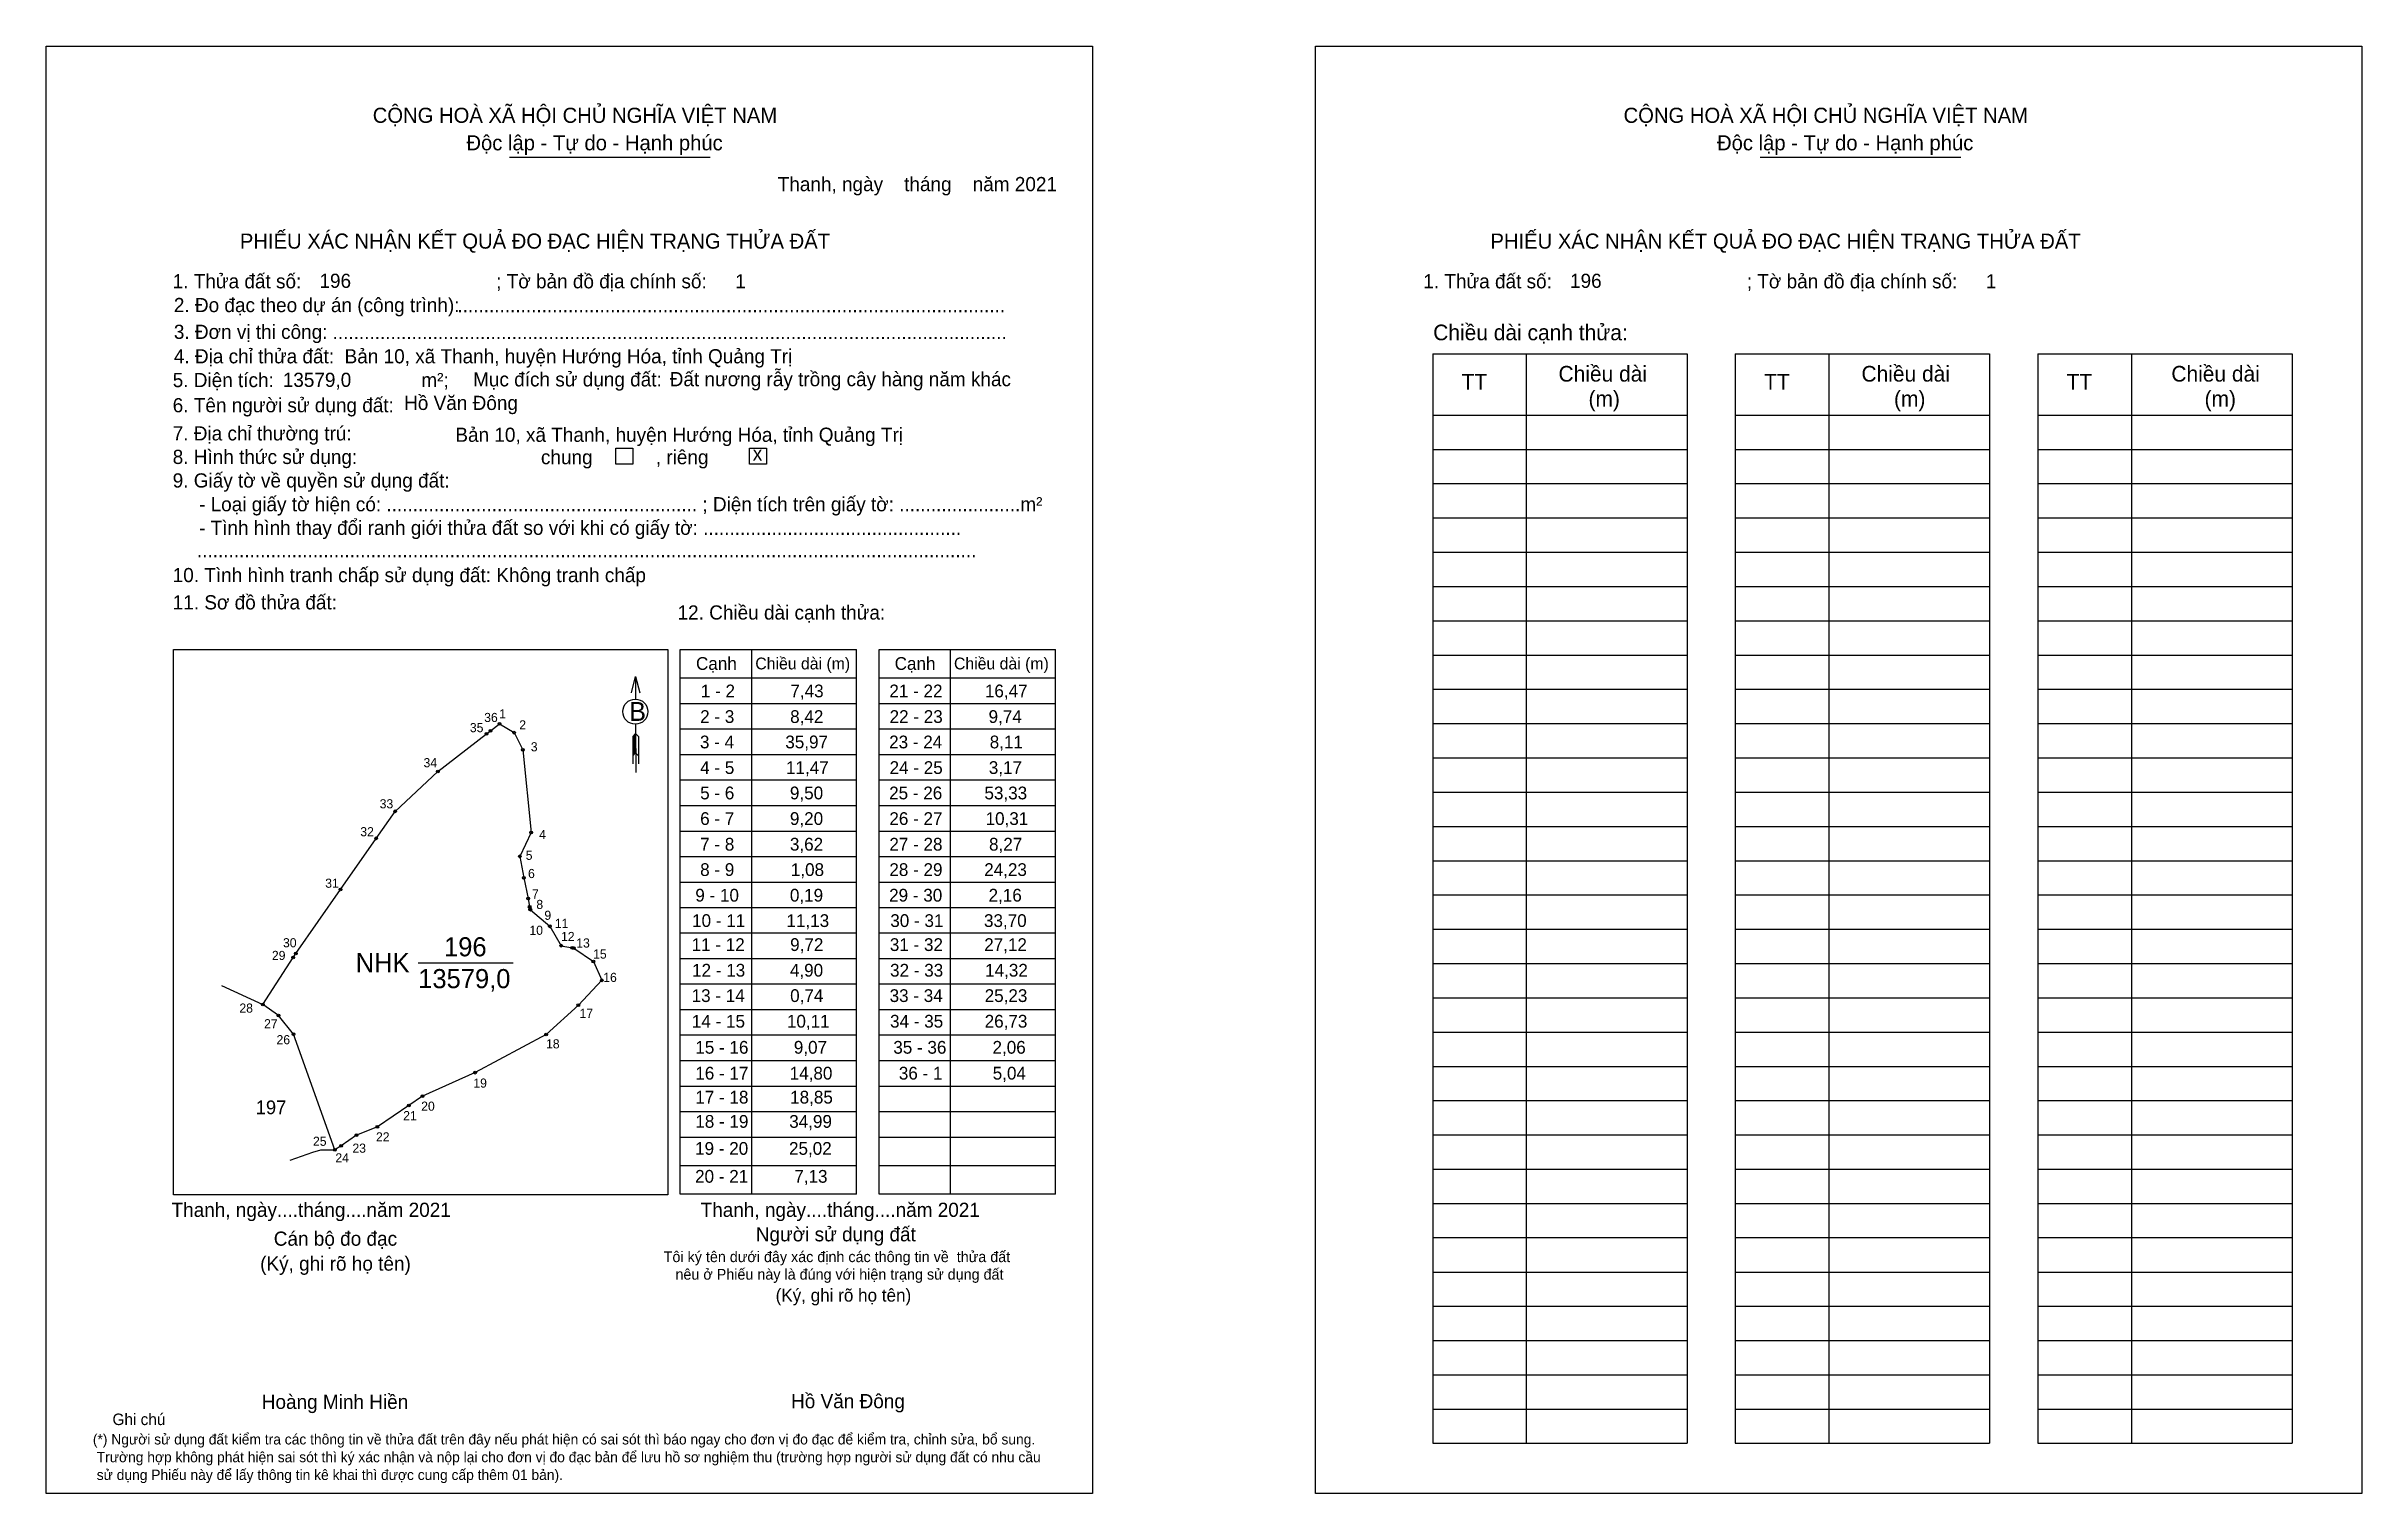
# Model space of a CAD drawing. Extents: x 545919 to 546922, y 1825752 to 1826379.
import ezdxf

# ---------------------------------------------------------------- set-up
doc = ezdxf.new("R2010")
doc.units = 0
for name, color, linetype in [('CanhThua', 7, 'Continuous'), ('kqddKhungInTrang1', 7, 'Continuous'), ('kqddKhungInTrang2', 7, 'Continuous'), ('kqddNoiDung', 7, 'Continuous'), ('kqddTemplate', 7, 'Continuous'), ('MocDinhThua', 7, 'Continuous'), ('NhanDiaChinhThua', 7, 'Continuous'), ('NhanTuCan', 7, 'Continuous'), ('RauThua', 7, 'Continuous'), ('SoHieuDinhThua', 7, 'Continuous')]:
    doc.layers.add(name, color=color, linetype=linetype)

msp = doc.modelspace()

# ---------------------------------------------------------------- linework, layer by layer
at = {"layer": 'CanhThua'}
for p, q in [((546088.6, 1826065.3), (546109.7, 1826081.6)), ((546109.7, 1826081.6), (546111.4, 1826082.9)), ((546111.4, 1826082.9), (546115.3, 1826085.9)), ((546115.3, 1826085.9), (546121.7, 1826082.1)), ((546121.7, 1826082.1), (546125.5, 1826074.6)), ((546125.5, 1826074.6), (546129.1, 1826038.8)), ((546070.1, 1826048), (546088.6, 1826065.3)), ((546061.9, 1826036.3), (546070.1, 1826048)), ((546129.1, 1826038.8), (546124.1, 1826028.5)), ((546046.4, 1826014.1), (546061.9, 1826036.3)), ((546124.1, 1826028.5), (546125.9, 1826019.2)), ((546125.9, 1826019.2), (546127.7, 1826010.2)), ((546027.1, 1825986.4), (546046.4, 1826014.1)), ((546127.7, 1826010.2), (546128.4, 1826006.6)), ((546128.4, 1826006.6), (546128.6, 1826005.5)), ((546128.6, 1826005.5), (546128.7, 1826005.4)), ((546128.7, 1826005.4), (546137.2, 1825998.2)), ((546137.2, 1825998.2), (546142.1, 1825989.8)), ((546142.1, 1825989.8), (546146.9, 1825988.9)), ((546146.9, 1825988.9), (546147.6, 1825988.7)), ((546147.6, 1825988.7), (546156, 1825983)), ((546012.8, 1825964.3), (546025.9, 1825984.7)), ((546025.9, 1825984.7), (546027.1, 1825986.4)), ((546156, 1825983), (546159.7, 1825974.8)), ((546159.7, 1825974.8), (546149.5, 1825964)), ((546019.6, 1825959.6), (546012.8, 1825964.3)), ((546026, 1825951.5), (546019.6, 1825959.6)), ((546149.5, 1825964), (546135.6, 1825951.3)), ((546044, 1825901.3), (546026, 1825951.5)), ((546135.6, 1825951.3), (546104.8, 1825934.8)), ((546104.8, 1825934.8), (546082, 1825924.6)), ((546076, 1825920.6), (546062.4, 1825911.3)), ((546082, 1825924.6), (546076, 1825920.6)), ((546053.4, 1825907.7), (546046.7, 1825903.1)), ((546062.4, 1825911.3), (546053.4, 1825907.7)), ((546046.7, 1825903.1), (546044, 1825901.3))]:
    msp.add_line(p, q, dxfattribs=at)
at = {"layer": 'kqddKhungInTrang1'}
msp.add_lwpolyline([(545918.9, 1826379.5), (546372.3, 1826379.5), (546372.3, 1825752.4), (545918.9, 1825752.4)], close=True, dxfattribs=at)
at = {"layer": 'kqddKhungInTrang2'}
msp.add_lwpolyline([(546469, 1826379.5), (546922.4, 1826379.5), (546922.4, 1825752.4), (546469, 1825752.4)], close=True, dxfattribs=at)
at = {"layer": 'kqddTemplate'}
for p, q in [((546119.7, 1826331.5), (546206.6, 1826331.5)), ((546661.7, 1826331.5), (546748.6, 1826331.5)), ((546519.8, 1826246.2), (546630, 1826246.2)), ((546519.8, 1826246.2), (546519.8, 1825774.2)), ((546560.3, 1826246.2), (546560.3, 1825774.2)), ((546630, 1826246.2), (546630, 1825774.2)), ((546650.9, 1826246.2), (546650.9, 1825774.2)), ((546650.9, 1826246.2), (546761.1, 1826246.2)), ((546691.5, 1826246.2), (546691.5, 1825774.2)), ((546761.1, 1826246.2), (546761.1, 1825774.2)), ((546782, 1826246.2), (546782, 1825774.2)), ((546782, 1826246.2), (546892.3, 1826246.2)), ((546822.6, 1826246.2), (546822.6, 1825774.2)), ((546892.3, 1826246.2), (546892.3, 1825774.2)), ((546519.8, 1826219.7), (546630, 1826219.7)), ((546650.9, 1826219.7), (546761.1, 1826219.7)), ((546782, 1826219.7), (546892.3, 1826219.7)), ((546519.8, 1826204.8), (546630, 1826204.8)), ((546650.9, 1826204.8), (546761.1, 1826204.8)), ((546782, 1826204.8), (546892.3, 1826204.8)), ((546519.8, 1826190), (546630, 1826190)), ((546650.9, 1826190), (546761.1, 1826190)), ((546782, 1826190), (546892.3, 1826190)), ((546519.8, 1826175.1), (546630, 1826175.1)), ((546650.9, 1826175.1), (546761.1, 1826175.1)), ((546782, 1826175.1), (546892.3, 1826175.1)), ((546519.8, 1826160.3), (546630, 1826160.3)), ((546650.9, 1826160.3), (546761.1, 1826160.3)), ((546782, 1826160.3), (546892.3, 1826160.3)), ((546519.8, 1826145.4), (546630, 1826145.4)), ((546650.9, 1826145.4), (546761.1, 1826145.4)), ((546782, 1826145.4), (546892.3, 1826145.4)), ((546519.8, 1826130.6), (546630, 1826130.6)), ((546650.9, 1826130.6), (546761.1, 1826130.6)), ((546782, 1826130.6), (546892.3, 1826130.6)), ((546193.7, 1826118.1), (546270.1, 1826118.1)), ((546193.7, 1825882.2), (546193.7, 1826118.1)), ((546224.5, 1826118.1), (546224.5, 1825882.2)), ((546270.1, 1825882.2), (546270.1, 1826118.1)), ((546279.9, 1826118.1), (546356.3, 1826118.1)), ((546279.9, 1825882.2), (546279.9, 1826118.1)), ((546310.6, 1826118.1), (546310.6, 1825882.2)), ((546356.3, 1825882.2), (546356.3, 1826118.1)), ((546519.8, 1826115.7), (546630, 1826115.7)), ((546650.9, 1826115.7), (546761.1, 1826115.7)), ((546782, 1826115.7), (546892.3, 1826115.7)), ((546174.3, 1826106.5), (546174.3, 1826096.6)), ((546193.7, 1826105.8), (546270.1, 1826105.8)), ((546279.9, 1826105.8), (546356.3, 1826105.8)), ((546519.8, 1826100.9), (546630, 1826100.9)), ((546650.9, 1826100.9), (546761.1, 1826100.9)), ((546782, 1826100.9), (546892.3, 1826100.9)), ((546193.7, 1826094.7), (546270.1, 1826094.7)), ((546279.9, 1826094.7), (546356.3, 1826094.7)), ((546174.3, 1826081.8), (546173.1, 1826080.5)), ((546174.3, 1826081.2), (546173.1, 1826080)), ((546174.3, 1826080.6), (546173.1, 1826079.4)), ((546173.1, 1826080.5), (546173.1, 1826068.6)), ((546174.3, 1826080.1), (546173.1, 1826078.8)), ((546174.3, 1826079.5), (546173.1, 1826078.3)), ((546174.3, 1826078.9), (546173.1, 1826077.7)), ((546174.3, 1826078.4), (546173.1, 1826077.1)), ((546174.3, 1826085.8), (546174.4, 1826064.9)), ((546174.3, 1826081.8), (546175.6, 1826080.5)), ((546175.6, 1826080.5), (546175.6, 1826068.6)), ((546193.7, 1826083.7), (546270.1, 1826083.7)), ((546279.9, 1826083.7), (546356.3, 1826083.7)), ((546519.8, 1826086), (546630, 1826086)), ((546650.9, 1826086), (546761.1, 1826086)), ((546782, 1826086), (546892.3, 1826086)), ((546174.3, 1826077.8), (546173.1, 1826076.6)), ((546174.3, 1826077.2), (546173.1, 1826076)), ((546174.3, 1826076.7), (546173.1, 1826075.4)), ((546174.3, 1826076.1), (546173.1, 1826074.9)), ((546174.3, 1826075.5), (546173.1, 1826074.3)), ((546174.3, 1826075), (546173.1, 1826073.8)), ((546174.3, 1826074.4), (546173.1, 1826073.2)), ((546174.3, 1826073.8), (546173.1, 1826072.6)), ((546174.3, 1826073.3), (546173.1, 1826072.1)), ((546174.3, 1826073.3), (546175.6, 1826072.1)), ((546193.7, 1826072.6), (546270.1, 1826072.6)), ((546279.9, 1826072.6), (546356.3, 1826072.6)), ((546519.8, 1826071.2), (546630, 1826071.2)), ((546650.9, 1826071.2), (546761.1, 1826071.2)), ((546782, 1826071.2), (546892.3, 1826071.2)), ((546193.7, 1826061.6), (546270.1, 1826061.6)), ((546279.9, 1826061.6), (546356.3, 1826061.6)), ((546193.7, 1826050.5), (546270.1, 1826050.5)), ((546279.9, 1826050.5), (546356.3, 1826050.5)), ((546519.8, 1826056.3), (546630, 1826056.3)), ((546650.9, 1826056.3), (546761.1, 1826056.3)), ((546782, 1826056.3), (546892.3, 1826056.3)), ((546193.7, 1826039.4), (546270.1, 1826039.4)), ((546279.9, 1826039.4), (546356.3, 1826039.4)), ((546519.8, 1826041.5), (546630, 1826041.5)), ((546650.9, 1826041.5), (546761.1, 1826041.5)), ((546782, 1826041.5), (546892.3, 1826041.5)), ((546193.7, 1826028.4), (546270.1, 1826028.4)), ((546279.9, 1826028.4), (546356.3, 1826028.4)), ((546519.8, 1826026.6), (546630, 1826026.6)), ((546650.9, 1826026.6), (546761.1, 1826026.6)), ((546782, 1826026.6), (546892.3, 1826026.6)), ((546193.7, 1826017.3), (546270.1, 1826017.3)), ((546279.9, 1826017.3), (546356.3, 1826017.3)), ((546519.8, 1826011.8), (546630, 1826011.8)), ((546650.9, 1826011.8), (546761.1, 1826011.8)), ((546782, 1826011.8), (546892.3, 1826011.8)), ((546193.7, 1826006.3), (546270.1, 1826006.3)), ((546279.9, 1826006.3), (546356.3, 1826006.3)), ((546270.1, 1825995.2), (546193.7, 1825995.2)), ((546356.3, 1825995.2), (546279.9, 1825995.2)), ((546519.8, 1825996.9), (546630, 1825996.9)), ((546650.9, 1825996.9), (546761.1, 1825996.9)), ((546782, 1825996.9), (546892.3, 1825996.9)), ((546270.1, 1825984.1), (546193.7, 1825984.1)), ((546356.3, 1825984.1), (546279.9, 1825984.1)), ((546519.8, 1825982.1), (546630, 1825982.1)), ((546650.9, 1825982.1), (546761.1, 1825982.1)), ((546782, 1825982.1), (546892.3, 1825982.1)), ((546270.1, 1825973.1), (546193.7, 1825973.1)), ((546356.3, 1825973.1), (546279.9, 1825973.1)), ((546270.1, 1825962), (546193.7, 1825962)), ((546356.3, 1825962), (546279.9, 1825962)), ((546519.8, 1825967.2), (546630, 1825967.2)), ((546650.9, 1825967.2), (546761.1, 1825967.2)), ((546782, 1825967.2), (546892.3, 1825967.2)), ((546270.1, 1825951), (546193.7, 1825951)), ((546356.3, 1825951), (546279.9, 1825951)), ((546519.8, 1825952.4), (546630, 1825952.4)), ((546650.9, 1825952.4), (546761.1, 1825952.4)), ((546782, 1825952.4), (546892.3, 1825952.4)), ((546270.1, 1825939.9), (546193.7, 1825939.9)), ((546356.3, 1825939.9), (546279.9, 1825939.9)), ((546270.1, 1825928.8), (546193.7, 1825928.8)), ((546356.3, 1825928.8), (546279.9, 1825928.8)), ((546519.8, 1825937.5), (546630, 1825937.5)), ((546650.9, 1825937.5), (546761.1, 1825937.5)), ((546782, 1825937.5), (546892.3, 1825937.5)), ((546270.1, 1825917.8), (546193.7, 1825917.8)), ((546356.3, 1825917.8), (546279.9, 1825917.8)), ((546519.8, 1825922.7), (546630, 1825922.7)), ((546650.9, 1825922.7), (546761.1, 1825922.7)), ((546782, 1825922.7), (546892.3, 1825922.7)), ((546519.8, 1825907.8), (546630, 1825907.8)), ((546650.9, 1825907.8), (546761.1, 1825907.8)), ((546782, 1825907.8), (546892.3, 1825907.8)), ((546270.1, 1825906.7), (546193.7, 1825906.7)), ((546356.3, 1825906.7), (546279.9, 1825906.7)), ((546270.1, 1825894.4), (546193.7, 1825894.4)), ((546356.3, 1825894.4), (546279.9, 1825894.4)), ((546519.8, 1825893), (546630, 1825893)), ((546650.9, 1825893), (546761.1, 1825893)), ((546782, 1825893), (546892.3, 1825893)), ((546270.1, 1825882.2), (546193.7, 1825882.2)), ((546356.3, 1825882.2), (546279.9, 1825882.2)), ((546519.8, 1825878.1), (546630, 1825878.1)), ((546650.9, 1825878.1), (546761.1, 1825878.1)), ((546782, 1825878.1), (546892.3, 1825878.1)), ((546519.8, 1825863.3), (546630, 1825863.3)), ((546650.9, 1825863.3), (546761.1, 1825863.3)), ((546782, 1825863.3), (546892.3, 1825863.3)), ((546519.8, 1825848.4), (546630, 1825848.4)), ((546650.9, 1825848.4), (546761.1, 1825848.4)), ((546782, 1825848.4), (546892.3, 1825848.4)), ((546519.8, 1825833.6), (546630, 1825833.6)), ((546650.9, 1825833.6), (546761.1, 1825833.6)), ((546782, 1825833.6), (546892.3, 1825833.6)), ((546519.8, 1825818.7), (546630, 1825818.7)), ((546650.9, 1825818.7), (546761.1, 1825818.7)), ((546782, 1825818.7), (546892.3, 1825818.7)), ((546519.8, 1825803.9), (546630, 1825803.9)), ((546650.9, 1825803.9), (546761.1, 1825803.9)), ((546782, 1825803.9), (546892.3, 1825803.9)), ((546519.8, 1825789), (546630, 1825789)), ((546650.9, 1825789), (546761.1, 1825789)), ((546782, 1825789), (546892.3, 1825789)), ((546519.8, 1825774.2), (546630, 1825774.2)), ((546650.9, 1825774.2), (546761.1, 1825774.2)), ((546782, 1825774.2), (546892.3, 1825774.2))]:
    msp.add_line(p, q, dxfattribs=at)
for points in [[(546165.7, 1826205.3), (546173.1, 1826205.3), (546173.1, 1826198.4), (546165.7, 1826198.4)], [(546223.7, 1826205.3), (546231.1, 1826205.3), (546231.1, 1826198.4), (546223.7, 1826198.4)], [(545974.1, 1826118.1), (546188.3, 1826118.1), (546188.3, 1825881.9), (545974.1, 1825881.9)]]:
    msp.add_lwpolyline(points, close=True, dxfattribs=at)
msp.add_lwpolyline([(546172.5, 1826099.4), (546174.3, 1826106.5), (546176.1, 1826099.4)], dxfattribs=at)
msp.add_circle((546174.2, 1826091.2), 5.44, dxfattribs=at)
at = {"layer": 'MocDinhThua'}
for centre in [(546109.7, 1826081.6), (546111.4, 1826082.9), (546115.3, 1826085.9), (546121.7, 1826082.1), (546125.5, 1826074.6), (546088.6, 1826065.3), (546070.1, 1826048), (546129.1, 1826038.8), (546061.9, 1826036.3), (546124.1, 1826028.5), (546125.9, 1826019.2), (546046.4, 1826014.1), (546127.7, 1826010.2), (546128.4, 1826006.6), (546128.6, 1826005.5), (546128.7, 1826005.4), (546137.2, 1825998.2), (546142.1, 1825989.8), (546146.9, 1825988.9), (546147.6, 1825988.7), (546025.9, 1825984.7), (546027.1, 1825986.4), (546156, 1825983), (546159.7, 1825974.8), (546012.8, 1825964.3), (546019.6, 1825959.6), (546149.5, 1825964), (546026, 1825951.5), (546135.6, 1825951.3), (546104.8, 1825934.8), (546076, 1825920.6), (546082, 1825924.6), (546053.4, 1825907.7), (546062.4, 1825911.3), (546044, 1825901.3), (546046.7, 1825903.1)]:
    msp.add_circle(centre, 0.593, dxfattribs=at)
at = {"layer": 'NhanDiaChinhThua'}
msp.add_line((546080.1, 1825982.4), (546121.3, 1825982.4), dxfattribs=at)
at = {"layer": 'RauThua'}
for p, q in [((545994.9, 1825972.6), (546012.8, 1825964.3)), ((546024.6, 1825896.9), (546034.5, 1825900.3)), ((546034.5, 1825900.3), (546037.9, 1825901.4)), ((546037.9, 1825901.4), (546044, 1825901.3))]:
    msp.add_line(p, q, dxfattribs=at)

# ---------------------------------------------------------------- texts
at = {"layer": 'kqddNoiDung'}
for s, height, p in [('Thanh, ngày    tháng    năm 2021  ', 6.144, (546235.9, 1826316.7)), ('196', 6.14, (546037.3, 1826274.8)), ('1', 6.14, (546217.5, 1826274.6)), ('196', 6.14, (546579.3, 1826274.8)), ('1', 6.14, (546759.5, 1826274.6)), ('........................................................................................................', 6.1437, (546097.1, 1826264.2)), ('................................................................................................................................', 6.1437, (546043, 1826252.6)), ('Đất nương rẫy trồng cây hàng năm khác', 6.144, (546189.1, 1826232.2)), ('13579,0', 6.14, (546021.4, 1826231.9)), ('Hồ Văn Đông', 6.144, (546074, 1826221.9)), ('Bản 10, xã Thanh, huyện Hướng Hóa, tỉnh Quảng Trị', 6.144, (546096.2, 1826208.1)), ('x', 6.14, (546225.1, 1826200)), ('1 - 2', 5.53, (546202.6, 1826097.4)), ('7,43', 5.53, (546241.4, 1826097.4)), ('21 - 22', 5.53, (546284.3, 1826097.4)), ('16,47', 5.53, (546325.7, 1826097.4)), ('2 - 3', 5.53, (546202.3, 1826086.3)), ('8,42', 5.53, (546241.3, 1826086.3)), ('22 - 23', 5.53, (546284.4, 1826086.3)), ('9,74', 5.53, (546327.3, 1826086.3)), ('3 - 4', 5.53, (546202.2, 1826075.3)), ('35,97', 5.53, (546239.2, 1826075.3)), ('23 - 24', 5.53, (546284.2, 1826075.3)), ('8,11', 5.53, (546327.8, 1826075.3)), ('4 - 5', 5.53, (546202.3, 1826064.2)), ('11,47', 5.53, (546239.5, 1826064.2)), ('24 - 25', 5.53, (546284.4, 1826064.2)), ('3,17', 5.53, (546327.4, 1826064.2)), ('5 - 6', 5.53, (546202.3, 1826053.2)), ('9,50', 5.53, (546241.2, 1826053.2)), ('25 - 26', 5.53, (546284.2, 1826053.2)), ('53,33', 5.53, (546325.5, 1826053.2)), ('6 - 7', 5.53, (546202.3, 1826042.1)), ('9,20', 5.53, (546241.2, 1826042.1)), ('26 - 27', 5.53, (546284.3, 1826042.1)), ('10,31', 5.53, (546326, 1826042.1)), ('7 - 8', 5.53, (546202.3, 1826031)), ('3,62', 5.53, (546241.2, 1826031)), ('27 - 28', 5.53, (546284.3, 1826031)), ('8,27', 5.53, (546327.5, 1826031)), ('8 - 9', 5.53, (546202.3, 1826020)), ('1,08', 5.53, (546241.6, 1826020)), ('28 - 29', 5.53, (546284.3, 1826020)), ('24,23', 5.53, (546325.4, 1826020)), ('9 - 10', 5.53, (546200.2, 1826008.9)), ('0,19', 5.53, (546241.2, 1826008.9)), ('29 - 30', 5.53, (546284.2, 1826008.9)), ('2,16', 5.53, (546327.3, 1826008.9)), ('10 - 11', 5.53, (546198.8, 1825997.9)), ('11,13', 5.53, (546239.7, 1825997.9)), ('30 - 31', 5.53, (546284.7, 1825997.9)), ('33,70', 5.53, (546325.3, 1825997.9)), ('11 - 12', 5.53, (546198.6, 1825987.5)), ('9,72', 5.53, (546241.3, 1825987.5)), ('31 - 32', 5.53, (546284.5, 1825987.5)), ('27,12', 5.53, (546325.4, 1825987.5)), ('12 - 13', 5.53, (546198.8, 1825976.4)), ('4,90', 5.53, (546241.2, 1825976.4)), ('32 - 33', 5.53, (546284.6, 1825976.4)), ('14,32', 5.53, (546325.8, 1825976.4)), ('13 - 14', 5.53, (546198.6, 1825965.4)), ('0,74', 5.53, (546241.3, 1825965.4)), ('33 - 34', 5.53, (546284.4, 1825965.4)), ('25,23', 5.53, (546325.6, 1825965.4)), ('14 - 15', 5.53, (546198.7, 1825954.3)), ('10,11', 5.53, (546239.9, 1825954.3)), ('34 - 35', 5.53, (546284.6, 1825954.3)), ('26,73', 5.53, (546325.6, 1825954.3)), ('15 - 16', 5.53, (546200.2, 1825943)), ('9,07', 5.53, (546242.9, 1825943)), ('35 - 36', 5.53, (546286, 1825943)), ('2,06', 5.53, (546329, 1825943)), ('16 - 17', 5.53, (546200.2, 1825931.8)), ('14,80', 5.53, (546241.1, 1825931.8)), ('36 - 1', 5.53, (546288.4, 1825931.8)), ('5,04', 5.53, (546329.1, 1825931.8)), ('17 - 18', 5.53, (546200.2, 1825921.4)), ('18,85', 5.53, (546241.3, 1825921.4)), ('18 - 19', 5.53, (546200.2, 1825910.9)), ('34,99', 5.53, (546240.9, 1825910.9)), ('19 - 20', 5.53, (546200.1, 1825899.2)), ('25,02', 5.53, (546240.8, 1825899.2)), ('20 - 21', 5.53, (546200.1, 1825887.1)), ('7,13', 5.53, (546243.1, 1825887.1)), ('Thanh, ngày....tháng....năm 2021', 6.144, (545973.2, 1825872.3)), ('Thanh, ngày....tháng....năm 2021', 6.144, (546202.5, 1825872.3)), ('Hồ Văn Đông', 6.144, (546241.7, 1825789.4))]:
    msp.add_text(s, height=height, dxfattribs=at).set_placement(p)
at = {"layer": 'kqddTemplate'}
for s, height, p in [('CỘNG HOÀ XÃ HỘI CHỦ NGHĨA VIỆT NAM', 6.553, (546060.4, 1826346.3)), ('CỘNG HOÀ XÃ HỘI CHỦ NGHĨA VIỆT NAM', 6.553, (546602.5, 1826346.3)), ('Độc lập - Tự do - Hạnh phúc', 6.553, (546101, 1826334.4)), ('Độc lập - Tự do - Hạnh phúc', 6.553, (546643, 1826334.4)), ('PHIẾU XÁC NHẬN KẾT QUẢ ĐO ĐẠC HIỆN TRẠNG THỬA ĐẤT', 6.553, (546002.8, 1826291.8)), ('PHIẾU XÁC NHẬN KẾT QUẢ ĐO ĐẠC HIỆN TRẠNG THỬA ĐẤT', 6.553, (546544.8, 1826291.8)), ('1. Thửa đất số:                                     ; Tờ bản đồ địa chính số:', 6.144, (545973.7, 1826274.6)), ('1. Thửa đất số:                                     ; Tờ bản đồ địa chính số:', 6.144, (546515.7, 1826274.6)), ('2. Đo đạc theo dự án (công trình): ', 6.144, (545974.2, 1826264.3)), ('3. Đơn vị thi công: ', 6.144, (545974.2, 1826252.7)), ('Chiều dài cạnh thửa:', 6.789, (546520, 1826252.1)), ('4. Địa chỉ thửa đất:  Bản 10, xã Thanh, huyện Hướng Hóa, tỉnh Quảng Trị', 6.144, (545974.2, 1826242.1)), ('Mục đích sử dụng đất:', 6.144, (546103.9, 1826232.1)), ('Chiều dài', 6.79, (546574.3, 1826234.2)), ('Chiều dài', 6.79, (546705.6, 1826234.2)), ('Chiều dài', 6.79, (546839.9, 1826234.2)), ('5. Diện tích:                            m²; ', 6.144, (545973.7, 1826231.8)), ('TT', 6.79, (546532.3, 1826230.7)), ('(m)', 6.79, (546587.3, 1826223.4)), ('TT', 6.79, (546663.4, 1826230.7)), ('(m)', 6.79, (546719.7, 1826223.4)), ('TT', 6.79, (546794.5, 1826230.7)), ('(m)', 6.79, (546854.3, 1826223.4)), ('6. Tên người sử dụng đất:', 6.144, (545973.7, 1826220.9)), ('7. Địa chỉ thường trú:', 6.144, (545973.7, 1826208.7)), ('8. Hình thức sử dụng:', 6.144, (545973.7, 1826198.5)), ('chung            , riêng', 6.144, (546133.3, 1826198.4)), ('9. Giấy tờ về quyền sử dụng đất:', 6.144, (545973.7, 1826188.3)), ('     - Loại giấy tờ hiện có: ........................................................... ; Diện tích trên giấy tờ: .......................m²', 6.1437, (545973.7, 1826178)), ('     - Tình hình thay đổi ranh giới thửa đất so với khi có giấy tờ: .................................................', 6.1437, (545973.7, 1826167.8)), ('....................................................................................................................................................', 6.1437, (545984.2, 1826158.1)), ('10. Tình hình tranh chấp sử dụng đất: Không tranh chấp', 6.144, (545973.7, 1826147.3)), ('11. Sơ đồ thửa đất:', 6.144, (545973.7, 1826135.5)), ('12. Chiều dài cạnh thửa:', 6.144, (546192.5, 1826131.1)), ('Cạnh', 5.53, (546200.5, 1826109.3)), ('Chiều dài (m)', 5.12, (546226.2, 1826109.5)), ('Cạnh', 5.53, (546286.6, 1826109.3)), ('Chiều dài (m)', 5.12, (546312.3, 1826109.5)), ('B', 8.19, (546171.5, 1826087.2)), ('Người sử dụng đất', 6.144, (546226.4, 1825861.7)), ('Cán bộ đo đạc', 6.144, (546017.5, 1825859.8)), ('Tôi ký tên dưới đây xác định các thông tin về  thửa đất ', 4.645, (546186.5, 1825852.7)), ('(Ký, ghi rõ họ tên)', 6.144, (546011.6, 1825849)), ('nêu ở Phiếu này là đúng với hiện trạng sử dụng đất', 4.645, (546191.6, 1825845.1)), ('(Ký, ghi rõ họ tên)', 5.529, (546235, 1825835.6)), ('Ghi chú', 4.98, (545947.6, 1825782.1)), ('Hoàng Minh Hiền', 6.144, (546012.3, 1825789.1)), ('(*) Người sử dụng đất kiểm tra các thông tin về thửa đất trên đây nếu phát hiện có sai sót thì báo ngay cho đơn vị đo đạc để kiểm tra, chỉnh sửa, bổ sung.', 4.4787, (545939.1, 1825773.7)), (' Trường hợp không phát hiện sai sót thì ký xác nhận và nộp lại cho đơn vị đo đạc bản để lưu hồ sơ nghiệm thu (trường hợp người sử dụng đất có nhu cầu', 4.4787, (545939.1, 1825766)), (' sử dụng Phiếu này để lấy thông tin kê khai thì được cung cấp thêm 01 bản).', 4.479, (545939.1, 1825758.3))]:
    msp.add_text(s, height=height, dxfattribs=at).set_placement(p)
at = {"layer": 'NhanDiaChinhThua'}
for s, p in [('196', (546091.3, 1825985.2)), ('NHK', (546053, 1825978.3)), ('13579,0', (546080.1, 1825971.4))]:
    msp.add_text(s, height=8.27, dxfattribs=at).set_placement(p)
at = {"layer": 'NhanTuCan'}
msp.add_text('197', height=5.93, dxfattribs=at).set_placement((546009.7, 1825916.8))
at = {"layer": 'SoHieuDinhThua'}
for s, p in [('36', (546108.7, 1826086.7)), ('1', (546115.2, 1826088.3)), ('35', (546102.5, 1826082.3)), ('2', (546123.9, 1826083.5)), ('34', (546082.4, 1826067.1)), ('3', (546128.9, 1826074)), ('33', (546063.4, 1826049.3)), ('32', (546055, 1826037.2)), ('4', (546132.5, 1826036)), ('5', (546126.7, 1826027)), ('31', (546039.8, 1826014.9)), ('6', (546127.7, 1826019.1)), ('7', (546129.4, 1826010.2)), ('8', (546131.3, 1826005.7)), ('10', (546128.3, 1825994.5)), ('9', (546134.8, 1826001)), ('11', (546139.3, 1825997.5)), ('30', (546021.5, 1825989.1)), ('12', (546142, 1825991.8)), ('13', (546148.6, 1825989)), ('15', (546155.9, 1825984.2)), ('29', (546016.7, 1825983.6)), ('16', (546160.3, 1825974.1)), ('28', (546002.6, 1825960.8)), ('27', (546013.3, 1825954)), ('17', (546150, 1825958.5)), ('26', (546018.7, 1825947.1)), ('18', (546135.5, 1825945.3)), ('19', (546104, 1825928.3)), ('21', (546073.6, 1825914.2)), ('20', (546081.4, 1825918.3)), ('22', (546061.8, 1825905)), ('25', (546034.5, 1825903.1)), ('24', (546044.2, 1825895.9)), ('23', (546051.6, 1825900.1))]:
    msp.add_text(s, height=3.95, dxfattribs=at).set_placement(p)

doc.saveas('drawing.dxf')
